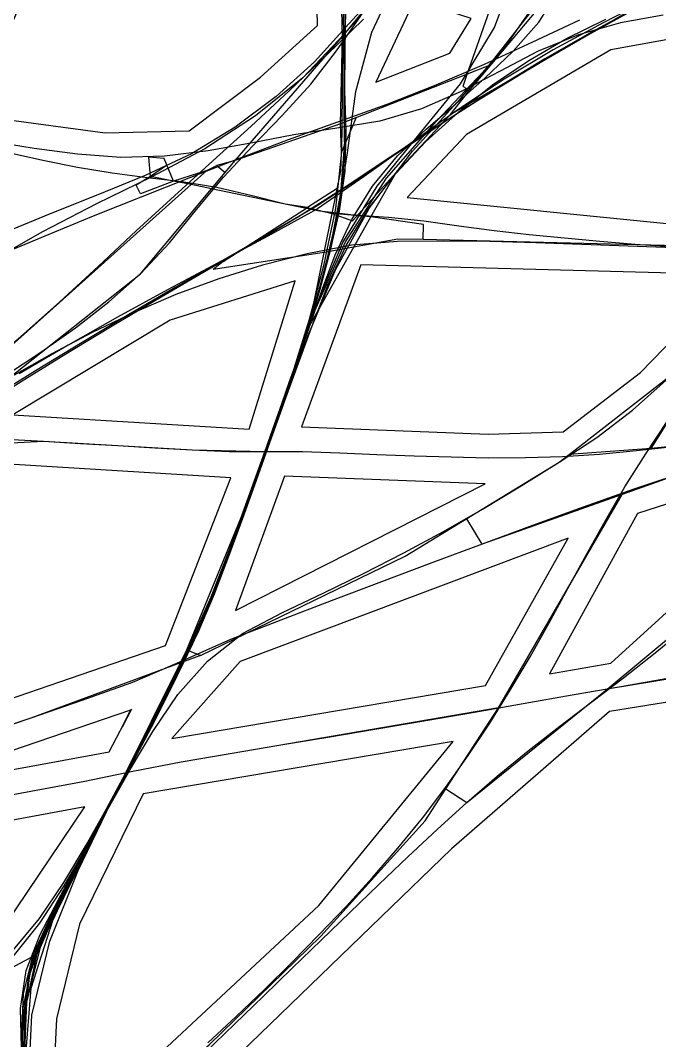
# Model space of a CAD drawing. Header units: metres. Extents: x 465982 to 489928, y 209046 to 231790.
# Drawn here: x 474287 to 476015, y 210695 to 213454 of the extents above; entities that cross this region are included whole.
import ezdxf

# ---------------------------------------------------------------- set-up
doc = ezdxf.new("R2010")
doc.units = ezdxf.units.M
for name, color, linetype in [('WOOL_PARCELS', 32, 'CONTINUOUS'), ('WOOL_ROADS_L2', 94, 'CONTINUOUS'), ('WOOL_THREADS', 8, 'CONTINUOUS')]:
    doc.layers.add(name, color=color, linetype=linetype)

msp = doc.modelspace()

# ---------------------------------------------------------------- linework, layer by layer
at = {"layer": 'WOOL_PARCELS'}
for points in [[(474515.711, 213149.62), (474743.489, 213155.432), (474935.996, 213300.256), (475089.849, 213439.992), (475086.339, 213612.1), (474750.482, 213770.687), (474337.568, 213615.249), (474154.349, 213198.75)], [(475247.704, 213286.921), (475448.349, 213365.32), (475505.572, 213459.347), (475352.336, 213509.705)], [(476061.5, 212901.774), (476338.569, 212904.667), (476563.654, 213381.794), (476108.042, 213415.057), (475883.101, 213374.189), (475493.516, 213145.621), (475333.016, 212974.765)], [(475551.987, 212335.166), (475754.431, 212341.498), (475963.589, 212501.405), (476220.304, 212765.791), (475207.395, 212792.876), (475046.918, 212354.655)], [(474905.814, 212348.717), (475029.952, 212749.262), (474691.435, 212643.505), (474266.55, 212387.73)], [(475717.75, 211686.621), (475883.48, 211715.703), (476532.531, 212306.435), (475955.318, 212120.838)], [(473965.603, 211518.546), (474679.108, 211763.805), (474855.867, 212217.128), (474196.442, 212257.373), (474030.342, 212236.512), (473827.241, 212084.961), (473822.89, 211957.315)], [(474487.859, 209167.085), (475814.327, 210581.939), (479962.849, 212241.497), (475879.686, 211585.047), (475452.403, 211214.215), (474445.15, 210239.153), (474403.999, 210006.828)], [(474868.255, 211857.892), (475543.242, 212201.017), (475001.373, 212221.926)], [(474696.481, 211512.135), (475544.821, 211655.567), (475767.921, 212054.083), (474881.021, 211720.146)], [(473937.284, 211367.792), (474526.797, 211476.242), (474587.597, 211591.342), (474562.204, 211543.27), (474584.592, 211588.539)], [(474366.068, 210382.612), (475094.22, 211060.632), (475457.274, 211504.444), (474618.369, 211362.677), (474446.98, 211009.712), (474384.851, 210754.125)], [(474243.759, 211004.54), (474461.32, 211327.555), (474085.106, 211258.345)]]:
    msp.add_lwpolyline(points, close=True, dxfattribs=at)
at = {"layer": 'WOOL_ROADS_L2'}
for points in [[(476591.557, 213848.905), (476001.057, 213518.482), (475449.334, 213198.941)], [(475158.192, 213410.729), (475308.201, 213593.488)], [(475495.187, 213308.738), (475565.932, 213511.379), (475348.809, 213580.551)], [(475499.502, 213262.841), (475696.375, 213496.086), (475606.109, 213498.58)], [(474867.467, 213075.018), (475158.192, 213410.729)], [(475152.103, 213174.45), (475158.192, 213410.729)], [(475559.309, 213333.697), (475495.187, 213308.738)], [(475495.187, 213308.738), (475152.103, 213174.45)], [(475499.502, 213262.841), (475483.793, 213276.101), (475495.187, 213308.738)], [(475449.334, 213198.941), (475499.502, 213262.841)], [(475152.946, 213047.432), (475155.216, 213097.13), (475195.501, 213192.085)], [(475302.948, 213042.839), (475449.334, 213198.941)], [(475152.103, 213174.45), (474867.467, 213075.018)], [(475155.216, 213097.13), (475152.103, 213174.45)], [(474701.248, 213019.061), (474675.735, 213080.388), (474633.778, 213083.791)], [(474638.359, 213031.99), (474633.778, 213083.791)], [(474803.82, 212998.843), (474867.467, 213075.018), (474817.849, 213061.279)], [(474682.336, 213061.59), (474638.359, 213031.99)], [(474791.074, 213048.189), (474701.248, 213019.061)], [(474748.695, 213010.512), (474791.074, 213048.189)], [(474791.074, 213048.189), (474817.849, 213061.279), (474840.308, 213042.513)], [(475129.549, 212931.649), (475152.946, 213047.432)], [(475129.549, 212931.649), (475184.505, 212911.884), (475302.948, 213042.839)], [(475234.759, 212922.59), (475302.948, 213042.839)], [(474638.359, 213031.99), (474599.528, 213008.126)], [(474701.248, 213019.061), (474612.015, 212985.306), (474599.528, 213008.126)], [(474701.248, 213019.061), (474638.359, 213031.99)], [(474748.695, 213010.512), (474701.248, 213019.061)], [(473948.696, 212294.79), (474251.82, 212484.179), (474611.741, 212768.959), (474803.82, 212998.843), (474748.695, 213010.512)], [(473948.696, 212294.79), (474748.695, 213010.512)], [(475143.162, 212999.012), (475063.06, 212947.86), (475002.719, 212956.741), (474803.82, 212998.843)], [(474835.279, 212802.404), (475063.06, 212947.86), (475129.549, 212931.649)], [(475108.283, 212826.414), (475129.549, 212931.649)], [(475234.759, 212922.59), (475129.549, 212931.649)], [(475067.839, 212626.274), (475234.759, 212922.59)], [(475376.184, 212861.03), (475377.174, 212901.63), (475234.759, 212922.59)], [(475307.519, 212862.704), (475108.283, 212826.414)], [(475376.184, 212861.03), (475307.519, 212862.704)], [(476353.338, 212837.207), (475376.184, 212861.03)], [(475108.283, 212826.414), (474808.374, 212780.39)], [(475067.839, 212626.274), (475108.283, 212826.414)], [(474835.279, 212802.404), (474808.374, 212780.39)], [(475770.716, 212279.951), (476129.294, 212559.763), (476337.645, 212795.744)], [(474947.416, 212287.262), (475067.839, 212626.274)], [(475992.288, 212296.581), (476093.491, 212456.901)], [(474947.416, 212287.262), (474750.887, 212291.769), (474349.171, 212315.412), (473948.696, 212294.79)], [(475992.288, 212296.581), (475770.716, 212279.951)], [(480004.655, 212302.449), (479476.797, 212227.257), (477759.489, 211955.319), (475873.529, 211645.547)], [(476073.538, 212303.989), (476083.34, 212232.583), (475913.884, 212172.379)], [(476073.538, 212303.989), (475992.288, 212296.581)], [(474736.596, 211752.171), (474883.909, 212109.521), (474947.416, 212287.262)], [(474736.596, 211752.171), (474773.616, 211736.91), (475327.003, 212004.901), (475744.164, 212259.232), (475770.716, 212279.951)], [(475913.884, 212172.379), (475535.415, 212037.917)], [(475580.106, 211595.097), (475913.884, 212172.379)], [(475535.415, 212037.917), (475493.615, 212106.479)], [(475873.529, 211645.547), (476248.833, 211957.371)], [(474720.064, 211716.985), (474736.596, 211752.171)], [(474720.064, 211716.985), (474314.691, 211567.489), (473932.77, 211440.918)], [(474221.253, 210870.034), (474327.078, 210926.484), (474720.064, 211716.985)], [(474773.616, 211736.91), (474720.064, 211716.985)], [(475437.387, 211375.974), (475493.878, 211339.181), (475873.529, 211645.547)], [(475580.106, 211595.097), (474986.009, 211492.951)], [(475437.387, 211375.974), (475580.106, 211595.097)], [(474346.124, 209944.611), (474482.568, 210412.115), (474798.077, 210684.829), (475099.472, 210977.695), (475380.931, 211289.295), (475437.387, 211375.974)]]:
    msp.add_lwpolyline(points, dxfattribs=at)
at = {"layer": 'WOOL_THREADS'}
for points in [[(474300.015, 210534.796), (474293.068, 210712.191), (474314.028, 210888.518), (474379.402, 211054.325), (474460.71, 211213.257), (474545.922, 211370.294), (474630.756, 211527.531), (474711.19, 211686.853), (474785.771, 211848.607), (474851.567, 212014.694), (474912.624, 212182.763), (474971.738, 212351.259), (475029.464, 212520.477), (475089.008, 212688.903), (475159.067, 212853.013), (475251.638, 213005.358), (475363.946, 213144.054), (475476.462, 213282.266), (475569.241, 213434.717), (475630.863, 213602.694)], [(474298.201, 210608.926), (474299.222, 210775.308), (474333.904, 210937.757), (474400.141, 211090.7), (474476.358, 211238.641), (474554.987, 211384.978), (474633.25, 211531.399), (474707.855, 211679.66), (474777.802, 211830.014), (474839.907, 211984.042), (474897.914, 212139.573), (474954.598, 212295.528), (475009.237, 212452.199), (475060.89, 212610.082), (475107.227, 212769.604), (475144.766, 212931.627), (475171.578, 213096.071), (475193.804, 213261.408), (475237.076, 213422.354), (475307.829, 213573.002)], [(475271.297, 213540.173), (475163.396, 213417.369), (475050.768, 213298.996), (474923.015, 213196.218), (474785.388, 213106.925), (474640.416, 213029.912), (474492.663, 212958.319), (474346.5, 212882.541), (474203.649, 212800.827)], [(475268.126, 213546.81), (475174.804, 213444.676), (475081.78, 213341.892), (474978.873, 213248.428), (474867.994, 213165.013), (474749.329, 213093.278), (474624.024, 213034.397), (474495.767, 212982.314), (474366.911, 212930.483), (474238.245, 212877.488)], [(474289.927, 210677.735), (474287.243, 210782.057), (474302.623, 210885.046), (474340.687, 210982.427), (474389.086, 211075.492), (474438.828, 211167.807), (474488.43, 211260.263), (474538.366, 211352.274), (474588.596, 211444.441), (474637.672, 211537.456), (474685.228, 211631.412), (474731.946, 211726.033), (474776.596, 211821.672), (474817.336, 211919.271), (474854.791, 212018.296), (474891.361, 212117.962), (474927.454, 212217.91), (474963.129, 212317.655), (474998.469, 212417.795), (475032.738, 212518.736), (475066.629, 212619.719), (475100.999, 212720.612), (475137.663, 212820.351), (475183.199, 212915.813), (475239.274, 213005.587), (475306.322, 213087.461), (475383.757, 213159.79), (475463.916, 213228.56), (475543.157, 213297.898), (475619.662, 213370.39), (475688.834, 213449.515), (475745.872, 213537.975)], [(474293.947, 210643.786), (474294.028, 210782.802), (474322.457, 210918.734), (474378.428, 211047.025), (474442.241, 211171.693), (474508.279, 211295.381), (474574.879, 211418.429), (474639.888, 211541.836), (474702.567, 211666.53), (474762.94, 211792.758), (474817.549, 211921.583), (474866.859, 212052.542), (474914.136, 212184.193), (474961.156, 212315.695), (475007.082, 212447.835), (475051.134, 212580.865), (475091.729, 212714.777), (475127.026, 212849.945), (475153.596, 212986.667), (475164.006, 213126.15), (475162.248, 213266.145), (475161.047, 213405.924), (475159.657, 213545.978)], [(474298.251, 210645.81), (474304.597, 210799.121), (474341.602, 210948.308), (474403.125, 211089.707), (474472.675, 211227.06), (474544.697, 211363.122), (474617.161, 211498.957), (474686.874, 211636.402), (474753.861, 211775.408), (474814.632, 211917.298), (474869.852, 212061.501), (474922.594, 212206.63), (474973.601, 212352.157), (475022.621, 212498.629), (475068.312, 212646.054), (475108.664, 212795.03), (475140.084, 212945.453), (475155.937, 213098.419), (475157.972, 213252.425), (475157.742, 213406.357), (475154.597, 213560.595)], [(474300.614, 210646.056), (474316.206, 210837.161), (474374.938, 211019.934), (474455.669, 211194.462), (474544.093, 211365.125), (474633.887, 211535.114), (474719.667, 211707.151), (474798.592, 211882.107), (474869.054, 212060.566), (474935.215, 212240.621), (474999.678, 212421.155), (475065.002, 212601.86), (475138.535, 212779.202), (475230.763, 212947.315), (475347.491, 213100.216), (475476.859, 213242.835), (475602.56, 213388.708), (475711.907, 213547.195)], [(474178.152, 212407.778), (474299.225, 212484.113), (474421.107, 212559.2), (474543.916, 212633.13), (474667.324, 212706.29), (474791.344, 212778.635), (474915.461, 212850.926), (475039.286, 212923.596), (475160.032, 212999.843), (475278.593, 213079.194), (475398.13, 213157.8), (475518.626, 213234.762), (475640.535, 213309.781), (475763.837, 213382.121), (475888.595, 213451.499), (476013.523, 213520.194)], [(475999.511, 213518.598), (475862.75, 213447.658), (475727.251, 213374.344), (475595.269, 213295.159), (475467.241, 213210.128), (475341.845, 213121.023), (475216.834, 213031.458), (475090.569, 212944.458), (474955.991, 212870.107), (474820.011, 212797.894), (474684.475, 212725.237), (474549.384, 212651.668), (474415.644, 212575.824), (474283.137, 212498.102)], [(475961.699, 213493.231), (475832.759, 213422.682), (475705.295, 213349.715), (475579.944, 213273.159), (475456.371, 213193.816), (475333.919, 213112.95), (475211.753, 213032.013), (475089.104, 212952.48), (474962.308, 212878.844), (474834.812, 212805.824), (474707.397, 212732.481), (474580.182, 212658.578), (474453.677, 212583.332), (474327.854, 212506.768), (474202.781, 212429.049)], [(474296.76, 210605.669), (474290.706, 210713.804), (474295.18, 210822.197), (474320.993, 210927.673), (474366.912, 211027.136), (474417.506, 211124.709), (474469.167, 211221.583), (474521.027, 211318.46), (474573.172, 211414.952), (474624.119, 211511.485), (474673.624, 211608.563), (474722.811, 211705.637), (474769.71, 211803.502), (474812.111, 211903.561), (474850.686, 212005.497), (474888.119, 212107.865), (474925.123, 212210.407), (474961.744, 212312.704), (474997.883, 212415.357), (475032.523, 212518.932), (475065.861, 212622.854), (475097.398, 212727.439), (475125.752, 212832.766), (475150.13, 212938.494), (475165.251, 213046.083), (475168.033, 213155.279), (475164.433, 213264.712), (475164.798, 213373.94), (475166.815, 213483.364)], [(474433.228, 209120.532), (474406.358, 209325.555), (474383.91, 209531.131), (474363.474, 209736.559), (474344.816, 209941.962), (474329.479, 210147.307), (474316.976, 210353.046), (474307.684, 210558.546), (474318.063, 210763.843), (474366.685, 210963.862), (474442.783, 211154.9), (474532.684, 211340.046), (474627.22, 211523.161), (474718.563, 211707.849), (474802.628, 211895.627), (474877.402, 212087.394), (474946.833, 212280.965), (475013.866, 212475.177), (475083.386, 212668.152), (475166.233, 212855.473), (475277.089, 213027.502), (475412.43, 213181.532), (475553.313, 213330.623), (475679.305, 213492.675)], [(474181.209, 212508.31), (474288.223, 212599.501), (474393.385, 212692.872), (474496.958, 212788.388), (474599.731, 212884.734), (474703.33, 212979.764), (474807.184, 213073.711), (474910.77, 213168.007), (475013.766, 213263.173), (475114.846, 213359.977), (475214.383, 213457.652)], [(476025.317, 213468.32), (475909.17, 213447.218), (475795.685, 213415.033), (475686.864, 213370.303), (475582.716, 213316.087), (475478.844, 213261.689), (475371.383, 213214.699), (475258.507, 213181.49), (475142.583, 213162.587), (475026.266, 213144.878), (474910.241, 213122.228), (474794.168, 213100.76), (474676.909, 213086.518), (474558.789, 213083.504), (474440.92, 213091.977), (474323.704, 213107.913), (474206.878, 213126.804)], [(475798.635, 213454.175), (475669.754, 213394.022), (475540.765, 213334.744), (475410.487, 213278.386), (475278.027, 213226.629), (475144.398, 213178.99), (475011.164, 213130.685), (474878.607, 213080.6), (474746.738, 213029.296), (474615.298, 212977.144), (474484.006, 212924.16), (474353.106, 212870.448), (474222.523, 212816.221)], [(474246.48, 212493.562), (474342.39, 212556.404), (474435.888, 212622.477), (474526.056, 212692.95), (474611.741, 212768.959), (474690.431, 212852.646), (474762.762, 212942.154), (474836.29, 213030.35), (474914.502, 213114.197), (474994.237, 213196.777), (475071.85, 213281.419), (475141.792, 213371.978), (475207.06, 213465.952)], [(474263.599, 210934.916), (474338.796, 211025.362), (474404.573, 211123.02), (474465.036, 211224.025), (474522.743, 211326.768), (474579.344, 211430.134), (474634.163, 211534.343), (474686.994, 211639.569), (474738.32, 211745.828), (474786.334, 211853.777), (474830.296, 211963.72), (474872.476, 212074.407), (474913.505, 212185.144), (474954.518, 212295.666), (474995.091, 212406.348), (475034.987, 212517.476), (475075.563, 212628.279), (475118.46, 212738.209), (475167.406, 212845.659), (475228.912, 212946.252), (475301.909, 213039.791), (475383.219, 213126.347), (475471.059, 213205.899), (475563.71, 213279.331), (475661.547, 213345.61), (475763.861, 213404.879), (475869.662, 213457.524)], [(474296.621, 210615.321), (474293.078, 210740.813), (474308.452, 210865.34), (474351.746, 210983.892), (474405.775, 211097.914), (474463.434, 211209.849), (474522.484, 211321.125), (474582.303, 211431.845), (474640.98, 211543.13), (474697.819, 211655.494), (474752.998, 211769.055), (474803.208, 211885.21), (474848.852, 212003.266), (474892.674, 212121.932), (474935.515, 212241.129), (474977.531, 212360.52), (475018.749, 212480.35), (475058.549, 212600.461), (475095.733, 212721.308), (475127.83, 212843.243), (475152.782, 212966.379), (475164.278, 213091.891), (475162.527, 213218.364), (475163.44, 213344.549), (475165.469, 213470.421)], [(476045.364, 212841.52), (475949.651, 212848.269), (475854.036, 212856.016), (475758.457, 212864.608), (475662.991, 212874.173), (475567.611, 212885.063), (475472.419, 212897.472), (475377.311, 212910.606), (475282.371, 212921.115), (475188.476, 212927.484), (475095.428, 212937.89), (475002.719, 212956.741), (474910.259, 212980.176), (474817.612, 213002.407), (474723.707, 213017.35), (474629.241, 213028.292), (474534.959, 213040.795), (474440.894, 213056.095), (474347.41, 213075.163), (474254.213, 213095.502)], [(476054.565, 212838.936), (475929.958, 212843.38), (475805.337, 212848.109), (475680.713, 212852.385), (475556.108, 212855.681), (475431.422, 212857.252), (475306.657, 212855.699), (475182.908, 212846.023), (475061.859, 212822.328), (474941.393, 212791.991), (474823.053, 212755.02), (474706.748, 212712.387), (474592.997, 212663.332), (474481.204, 212609.574), (474371.485, 212551.89), (474263.405, 212491.369)], [(474263.777, 210918.564), (474339.085, 211012.566), (474404.85, 211113.635), (474465.413, 211217.831), (474524.051, 211323.135), (474583.368, 211427.976), (474644.836, 211531.45), (474712.274, 211631.185), (474792.375, 211721.474), (474887.588, 211796.464), (474995.643, 211852.716), (475105.387, 211905.436), (475214.931, 211958.746), (475323.566, 212013.969), (475430.849, 212071.781), (475536.471, 212132.509), (475640.706, 212195.341), (475744.164, 212259.232), (475845.415, 212326.477), (475941.96, 212400.288), (476032.84, 212481.182)], [(474793.859, 210689.137), (474870.736, 210760.721), (474946.593, 210833.43), (475021.424, 210907.232), (475095.144, 210982.167), (475167.592, 211058.342), (475238.509, 211135.944), (475307.511, 211215.246), (475374.061, 211296.599), (475437.509, 211380.38), (475497.506, 211466.66), (475556.001, 211553.942), (475611.438, 211643.203), (475665.427, 211733.448), (475716.857, 211825.315), (475767.526, 211917.591), (475818.046, 212009.931), (475869.303, 212101.758), (475921.729, 212192.804), (475977.738, 212281.561), (476036.017, 212368.892)], [(476052.495, 212301.1), (475952.972, 212289.679), (475853.18, 212280.368), (475752.984, 212274.226), (475652.629, 212271.088), (475552.169, 212270.29), (475451.662, 212272.446), (475351.176, 212275.671), (475250.707, 212279.548), (475150.253, 212283.8), (475049.805, 212287.701), (474950.6, 212287.504), (474851.368, 212287.337), (474750.887, 212291.769), (474650.433, 212297.237), (474549.997, 212303.114), (474449.579, 212309.242), (474349.171, 212315.412), (474248.722, 212320.592)], [(476083.34, 212232.583), (475945.785, 212185.975), (475808.725, 212137.688), (475671.889, 212088.208), (475535.415, 212037.917), (475399.175, 211987.04), (475263.051, 211935.787), (475126.946, 211884.271), (474990.937, 211832.518), (474855.172, 211780.044), (474723.018, 211721.47), (474590.331, 211663.576), (474452.757, 211614.948), (474314.691, 211567.489), (474176.5, 211520.363)], [(474787.774, 210664.346), (474865.886, 210739.962), (474943.988, 210815.513), (475022.021, 210891.047), (475099.982, 210966.561), (475177.941, 211042.006), (475256.035, 211117.262), (475334.489, 211192.121), (475413.622, 211266.254), (475493.878, 211339.181), (475575.793, 211410.273), (475659.819, 211478.929), (475745.439, 211545.511), (475831.881, 211610.944), (475918.096, 211676.571), (476003.366, 211743.477), (476087.105, 211812.453)], [(476042.311, 211675.09), (475910.477, 211652.221), (475778.645, 211629.087), (475646.774, 211605.818), (475514.853, 211582.775), (475382.771, 211560.052), (475250.533, 211537.664), (475118.276, 211515.302), (474986.009, 211492.951), (474853.74, 211470.599), (474721.514, 211448.081), (474591.21, 211422.586), (474461.257, 211396.042), (474329.699, 211371.662), (474198.086, 211347.45)]]:
    msp.add_lwpolyline(points, dxfattribs=at)

doc.saveas('drawing.dxf')
